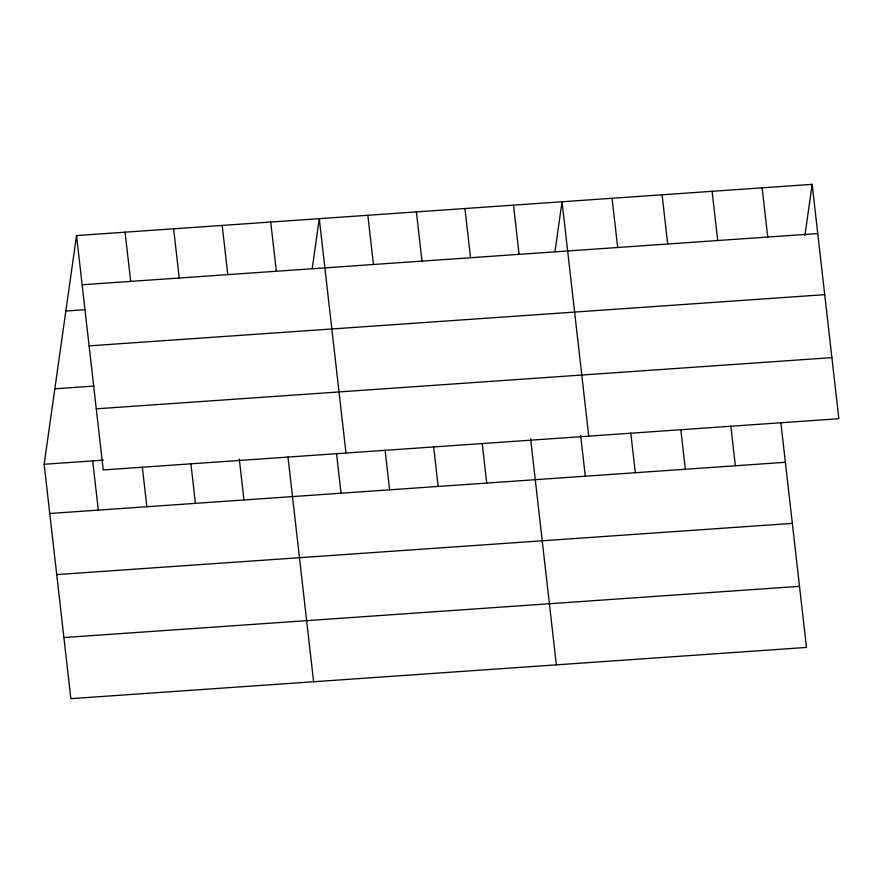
<?xml version="1.0" encoding="UTF-8"?>
<svg xmlns="http://www.w3.org/2000/svg" width="883" height="883" viewBox="0 0 883 883"><rect width="100%" height="100%" fill="white"/><g stroke="black" fill="none" stroke-linecap="round" stroke-linejoin="round"><path stroke-width="1.32" d="M780.859 422.637L806.466 647.438L70.85 698.652L44.15 464.27L76.534 235.562L812.15 184.348L838.85 418.73L103.234 469.933L76.534 235.562M312.229 268.531L319.282 218.664L345.981 453.034M554.977 251.633L562.041 201.766L588.74 436.136M804.899 235.573L812.15 184.348M82.141 284.767L817.757 233.565M65.85 311.037L84.724 309.723M89.095 345.871L824.711 294.668M54.834 388.796L93.951 386.081M96.269 408.829L831.885 357.626M44.15 464.27L103.488 460.142M49.757 513.487L785.373 462.284M56.722 574.59L792.338 523.387M63.896 637.548L799.512 586.334M762.128 187.836L767.735 237.041M712.106 191.313L717.713 240.529M730.837 426.125L735.351 465.76M662.084 194.801L667.691 244.006M680.815 429.602L685.329 469.248M612.062 198.278L617.67 247.494M630.793 433.089L635.307 472.725M580.617 435.198L585.286 476.213M513.487 205.143L519.094 254.348M530.595 438.685L556.356 664.855M464.933 208.52L470.54 257.737M482.195 443.432L486.71 483.067M416.39 211.898L421.997 261.114M433.641 446.809L438.167 486.445M367.836 215.286L373.443 264.492M385.098 450.187L389.613 489.833M336.544 453.564L341.059 493.211M270.728 222.041L276.335 271.247M287.99 456.941L313.608 681.753M222.185 225.419L227.792 274.624M239.282 458.961L243.962 499.966M173.631 228.796L179.238 278.013M190.894 463.707L195.408 503.343M125.077 232.174L130.684 281.39M142.34 467.085L146.854 506.721M92.704 460.893L98.311 510.109"/></g></svg>
